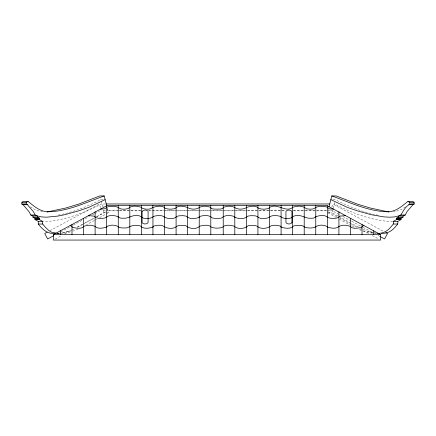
<?xml version="1.0" encoding="UTF-8"?>
<svg xmlns="http://www.w3.org/2000/svg" width="436" height="436" viewBox="0 0 436 436"><rect width="100%" height="100%" fill="white"/><g stroke="black" fill="none" stroke-linecap="round" stroke-linejoin="round"><path stroke-width="0.33" stroke-dasharray="2.18 1.64" d="M338.004 216.033L332.068 212.719L332.586 209.983M328.046 210.561L328.346 209.405M333.033 208.25L334.908 200.942M332.733 199.65L335.24 199.65L335.42 198.952M331.785 207.007L333.257 204.271L383.958 231.554M405.464 206.915L401.54 209.351L397.109 210.986L393.212 211.771M107.36 208.25L108.324 212.719L103.931 212.719L96.329 216.965M106.221 213.896L108.324 212.719M99.61 217.58L105.169 214.49M94.072 218.213L83.39 224.011M94.334 220.474L86.579 224.649M94.923 220.153L96.694 219.183M55.187 239.097L61.721 235.565M64.686 233.958L71.221 230.431M71.815 230.11L74.191 228.824M77.156 227.221L94.378 217.913M96.754 216.627L105.659 211.814M49.927 230.677L98.999 204.271L100.765 207.552M57.203 233.81L58.397 233.167M60.784 231.887L70.327 226.747M73.308 225.145L82.856 220.011M85.238 218.725L89.418 216.479M92.399 214.872L94.187 213.913M94.786 213.591L101.942 209.738M82.791 224.333L77.401 227.151M101.839 203.857C83.636 213.1 63.885 220.878 43.317 221.69M78.229 228.944L72.926 231.173M103.267 199.65L100.76 199.65C87.14 206.74 72.725 212.294 57.623 215.27M68.539 231.173A86.808 61.378 -90 0 1 59.874 233.069A86.808 61.378 90 0 0 68.539 231.173L71.477 230.006M392.683 221.69C372.115 220.878 352.364 213.1 334.161 203.857M105.425 203.972L103.566 203.972L103.566 206.451M103.566 210.179L105.425 210.179M107.91 210.179L140.784 210.179M148.185 210.179L285.471 210.179M293.542 210.179L326.646 210.179M328.232 210.179L330.09 210.179M119.012 210.85L107.441 210.85L107.441 208.419M119.693 210.85L140.79 210.85M148.959 210.85L164.612 210.85M165.293 210.85L210.888 210.85M211.569 210.85L246.961 210.85M247.643 210.85L258.532 210.85M259.207 210.85L285.073 210.85M293.237 210.85L304.808 210.85M305.489 210.85L326.586 210.85M327.676 212.719L332.068 212.719M57.072 233.358L58.953 233.358A86.808 61.378 90 0 0 71.64 231.571M57.672 233.26L58.953 233.358M378.377 215.27C363.275 212.294 348.86 206.74 335.24 199.65M42.788 211.771L38.891 210.986L34.46 209.351L30.536 206.915M367.461 231.173A86.808 61.378 90 0 0 373.756 232.726A86.808 61.378 -90 0 1 367.461 231.173L360.97 228.344M361.308 230.475L357.771 228.944M358.599 227.151L351.411 223.368M352.424 226.251L354.206 227.151M350.811 223.052L340.227 217.27M351.225 225.608L339.306 219.183M330.314 209.738L340.451 215.193M342.838 216.479L351.187 220.97M351.787 221.292L360.736 226.11M363.117 227.39L373.854 233.167M378.034 235.418L379.821 236.377M328.368 211.814L339.055 217.591M339.649 217.913L350.931 224.011M351.525 224.333L356.871 227.221M359.842 228.824L369.341 233.958M372.311 235.565L378.84 239.097M336.39 217.58L328.204 213.013M100.58 198.952L100.76 199.65M101.092 200.942L102.645 206.996M103.414 209.983L103.931 212.719M376.372 233.358A86.808 61.378 -90 0 1 363.074 231.173M57.263 233.293A86.808 61.378 90 0 0 59.285 233.135A86.808 61.378 -90 0 1 57.263 233.293M374.35 232.824A86.808 61.378 -90 0 0 375.532 232.993A86.808 61.378 90 0 1 374.35 232.824"/><path stroke-width="0.65" d="M281.089 234.59L281.089 205.383M377.047 233.358C382.268 233.718 387.201 231.451 390.465 227.407C391.899 225.586 394.275 224.082 393.354 221.368L396.553 219.635L400.946 219.635L400.978 218.169L403.044 217.188L403.077 215.956L405.218 215.013L407.001 211.645L413.094 204.533L414.2 204.032L414.064 202.337L412.827 201.378L408.02 201.318C402.303 205.896 396.569 211.193 388.825 211.771C368.976 211.809 350.168 202.506 331.807 195.944L328.962 206.996M381.435 233.358C386.656 233.718 391.593 231.451 394.853 227.407C396.286 225.586 398.662 224.082 397.746 221.368L400.946 219.635M141.395 207.7C143.722 209.612 153.576 210.528 152.943 205.383M396.553 219.635L396.586 218.169L398.657 217.188L398.689 215.956L400.826 215.013L405.218 215.013M56.386 233.162L51.53 232.208L49.17 230.764L45.535 227.407L42.684 224.028L42.646 221.368L38.254 221.368L35.054 219.635L35.022 218.169L32.956 217.188L32.923 215.956L30.782 215.013L28.999 211.645L22.906 204.533L21.8 204.032L21.936 202.337L23.173 201.378L27.98 201.318C33.697 205.896 39.431 211.193 47.175 211.771C67.024 211.809 85.832 202.506 104.193 195.944L106.711 205.743M42.646 221.368L39.447 219.635L39.414 218.169L37.343 217.188L32.956 217.188M292.649 205.383L292.638 234.59M105.147 199.65L88.731 207.378L78.267 210.986L64.61 214.741L58.113 216.054L46.429 217.204L41.485 216.915L37.311 215.956L35.174 215.013L33.392 211.645L27.294 204.533L26.187 204.032L26.356 202.271L27.98 201.318M141.389 234.59L141.384 205.383M400.826 215.013C403.818 210.185 407.371 202.484 414.2 204.032M152.965 227.009L153.646 226.115C157.015 225.14 161.903 224.409 164.634 226.943C168.133 228.764 174.078 229.178 177.043 226.131L178.864 225.548L183.049 225.401L186.025 225.804C189.409 229.025 196.652 229.581 199.922 226.131C203.459 225.249 208.795 224.142 211.553 227.298C214.97 228.431 219.057 228.431 222.474 227.298C225.21 224.126 230.584 225.265 234.105 226.131C237.424 229.494 244.596 229.069 248.002 225.804L250.978 225.401L255.164 225.548L256.984 226.131C259.965 229.145 266.091 228.884 269.481 226.818C272.309 224.507 277.029 225.112 280.381 226.115L281.089 227.014M199.208 207.645C196.2 209.721 191.001 209.553 187.851 207.809M315.757 216.812C314.024 218.861 310.841 218.044 308.443 218.207C303.347 217.286 299.456 213.798 293.564 216.234C290.703 219.602 283.269 219.199 280.375 216.387C277.018 215.428 272.091 214.686 269.383 217.242C265.862 219.008 259.927 219.472 256.968 216.392L255.125 215.815L250.934 215.678L247.986 216.082C244.71 219.45 238.737 218.959 234.808 217.297M315.773 216.79C319.103 215.357 325.261 214.436 328.09 217.624C331.305 218.687 335.186 218.818 338.341 217.499L339.699 216.18L345.481 215.602M269.524 207.552L268.647 208.446C265.431 209.345 261.649 209.574 258.548 208.223C255.698 204.991 249.942 206.261 246.378 207.525M269.524 207.531C277.04 202.353 285.978 213.34 292.921 207.258C297.21 205.683 303.02 205.503 306.497 208.822C309.511 209.1 313.5 209.934 315.778 207.378M199.23 207.607C202.222 205.53 206.98 206.037 210.25 207.231C211.411 209.558 214.561 208.953 216.692 209.127A4.883 2.316 0 0 0 217.014 209.127A4.883 2.316 0 0 0 217.335 209.127C219.466 208.953 222.616 209.558 223.777 207.231C227.052 206.037 231.805 205.53 234.797 207.607M246.177 207.809C243.026 209.553 237.827 209.721 234.819 207.645M199.219 217.264L199.917 216.414C203.29 215.384 207.721 214.883 210.844 216.817C212.288 218.665 214.932 218.234 217.014 218.398C219.106 218.234 221.766 218.665 223.205 216.796C226.339 214.904 230.742 215.373 234.11 216.414L234.808 217.264M152.943 227.036C149.286 228.393 143.237 229.358 140.354 225.903C135.716 224.442 131.214 225.603 127.361 227.799C124.669 227.979 121.857 228.208 119.241 227.418C115.981 224.393 109.033 224.317 105.812 227.434C102.476 228.137 97.62 229.194 95.021 226.409C91.789 224.736 87.282 224.916 83.99 226.317C81.456 229.505 75.886 228.066 72.463 227.352L71.706 226.257L70.103 225.565M199.219 217.297C195.29 218.954 189.317 219.455 186.047 216.082L183.093 215.678L178.902 215.815L177.06 216.392C174.078 219.428 167.958 219.145 164.552 217.106C161.74 214.79 156.998 215.395 153.652 216.387C151.041 219.025 143.008 219.668 140.468 216.234C134.571 213.798 130.675 217.275 125.584 218.207C123.186 218.044 120.004 218.861 118.27 216.812M315.8 207.356L318.771 206.43L324.591 206.462L326.618 206.996L329.251 208.784L333.137 209.084A9.107 4.316 0 0 0 333.562 209.078L333.725 209.073M53.405 234.59L107.441 205.383L326.586 205.383L380.639 234.59L380.623 240.056L53.405 240.056L53.405 234.59L380.623 234.59M47.115 232.192L44.717 233.478L47.66 238.944L53.628 235.734M152.943 207.405C156.682 206.375 162.514 204.865 165.38 208.446C168.596 209.345 172.378 209.574 175.479 208.223C178.34 204.996 184.395 206.146 187.867 207.716M363.924 225.565L362.321 226.257L361.564 227.352C358.147 228.066 352.566 229.51 350.037 226.317C346.734 224.954 342.086 224.638 338.914 226.513C336.265 229.14 331.529 228.148 328.215 227.434C324.989 224.322 318.046 224.382 314.792 227.418C311.653 228.23 308.225 228.142 305.08 227.401C302.279 224.322 297.368 225.368 293.673 225.903C290.796 229.358 284.746 228.393 281.089 227.036M47.006 212.016L65.504 208.076L78.371 204.212L99.806 195.944L104.193 195.944M118.254 216.79C114.924 215.357 108.766 214.436 105.937 217.624C102.722 218.687 98.841 218.818 95.691 217.499L94.329 216.18L88.546 215.602M331.807 195.944L336.194 195.944L357.629 204.212L370.496 208.076L388.994 212.016M21.936 202.337L26.329 202.337M408.02 201.318L409.671 202.337L414.064 202.337M21.8 204.032L26.187 204.032M106.177 203.972L329.796 203.972M22.906 204.533L27.294 204.533M408.706 204.533L413.094 204.533M30.782 215.013L35.174 215.013M32.923 215.956L37.311 215.956L37.343 217.188M403.077 215.956L398.689 215.956L394.515 216.915L389.571 217.204L383.991 216.899L371.39 214.741L357.733 210.986L347.269 207.378L330.853 199.65M398.657 217.188L403.044 217.188M35.022 218.169L39.414 218.169M396.586 218.169L400.978 218.169M35.06 218.234L39.453 218.234M396.547 218.234L400.94 218.234M35.022 219.553L39.414 219.553M396.586 219.553L400.978 219.553M35.054 219.635L39.447 219.635M393.354 221.368L397.746 221.368M38.254 221.368L38.292 224.028L42.684 224.028M393.316 224.028L397.708 224.028M100.302 209.073L100.465 209.078A9.107 4.316 0 0 0 100.896 209.084L104.776 208.784L107.414 206.996L109.441 206.462L115.262 206.43L118.227 207.356M385.746 232.519L387.539 233.478L384.596 238.944L380.415 236.699M118.249 207.378C120.739 209.999 125.121 209.285 128.277 208.539C131.323 205.034 137.264 206.075 141.106 207.258L141.389 207.694M38.292 224.028C42.178 229.222 47.519 234.176 54.565 233.358A86.808 61.378 -90 0 0 55.912 233.347M409.671 202.337L409.813 204.032M373.614 230.802L373.614 234.595M362.038 224.545L362.038 234.595M350.5 218.311L350.5 234.595M338.914 211.754L338.914 234.59M327.354 205.776L327.343 234.59M315.795 205.383L315.757 234.59M304.214 205.383L304.203 234.59M269.519 205.383L269.502 234.59M257.938 234.59L257.932 205.383M246.362 205.383L246.373 234.59M234.797 205.383L234.808 234.59M223.237 205.383L223.227 234.59M210.79 205.383L210.806 234.59M199.236 205.383L199.219 234.59M187.665 205.383L187.654 234.59M176.1 205.383L176.09 234.59M164.508 205.383L164.53 234.59M152.943 207.405L152.943 234.59M129.814 205.383L129.824 234.59M118.238 205.383L118.27 234.59M106.678 205.776L106.689 234.59M95.113 211.754L95.113 234.59M83.532 218.311L83.532 234.595M71.989 224.545L71.989 234.595M60.413 230.802L60.413 234.595M142.103 211.613L142.092 222.502C142.855 224.469 147.106 224.387 148.077 222.616L148.093 211.422C147.112 209.667 142.752 209.553 142.103 211.613M291.94 222.502C291.172 224.469 286.926 224.387 285.951 222.616L285.94 211.422C286.921 209.667 291.275 209.553 291.924 211.613L291.94 222.502"/></g></svg>
